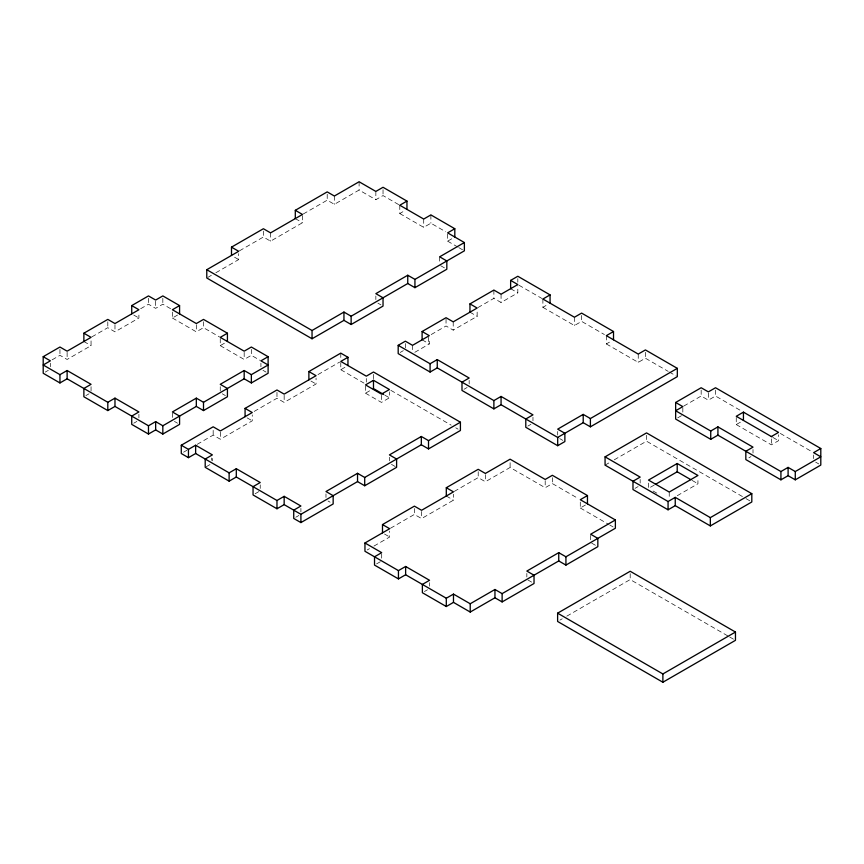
<?xml version="1.0" encoding="UTF-8"?>
<svg xmlns="http://www.w3.org/2000/svg" width="864" height="864" viewBox="0 0 864 864"><rect width="100%" height="100%" fill="white"/><g stroke="black" fill="none" stroke-linecap="round" stroke-linejoin="round"><path stroke-width="0.65" stroke-dasharray="4.32 3.24" d="M239.468 250.83L263.401 237.017L270.572 241.164L302.476 222.739L302.476 215.633M303.275 213.991L327.208 200.178L334.379 204.325L359.1 190.048L375.851 199.724L383.033 195.577L398.984 204.79M52.132 359.824L59.951 355.32L67.122 359.456L91.055 345.643L91.055 338.537M91.854 336.895L107.806 327.683L114.977 331.83L138.91 318.017L138.91 312.098M140.659 308.718L148.478 304.204L155.65 308.351L162.832 304.204L171.763 309.366M207.911 277.344L211.334 275.368M215.892 272.732L238.68 259.578L238.68 253.66M45.252 372.092L48.33 370.31M172.4 312.098L172.4 318.017L177.53 315.058M399.784 205.243L399.784 213.538L404.903 210.578M85.925 395.572L89.003 393.8M172.4 318.017L196.322 331.83L203.504 327.683L219.456 336.895M399.784 213.538L423.706 227.351L430.888 223.204L445.694 231.757M220.255 338.537L220.255 345.643L225.385 342.684M447.628 234.058L447.628 241.164L453.784 237.611M133.78 423.198L136.858 421.427M220.255 345.643L244.177 359.456L251.359 355.32L260.291 360.472M183.557 452.196L186.97 450.23M197.23 444.312L213.17 435.1L220.352 439.247L252.256 420.822L252.256 414.904M254.189 411.415L276.977 398.261L284.159 402.408L316.062 383.983L316.062 378.065M317.995 374.576L339.638 362.081M340.783 362.61L340.783 369.716L345.913 366.757M400.237 352.436L403.315 350.654M431.222 334.541L446.04 325.987L453.211 330.134L477.144 316.321L477.144 311.58M477.932 307.573L493.884 298.361L501.066 302.508L517.817 292.842L517.817 285.736M206.226 466.733L210.33 464.368M414.817 352.307L429.289 343.948L429.289 338.029M365.504 386.089L365.504 393.196L373.486 388.595M542.894 299.03L542.894 307.314L548.014 304.355M365.504 393.196L381.456 402.408L389.426 397.796L389.426 391.878M255.107 493.776L259.2 491.4M464.033 389.275L467.111 387.493M542.894 307.314L574.441 325.534L581.612 321.386L604.4 334.541M295.78 517.255L298.858 515.484M606.344 335.664L606.344 343.948L611.464 340.988M527.839 426.103L530.917 424.332M606.344 343.948L638.248 362.362L645.419 358.225L668.207 371.38M390.474 528.25L414.396 514.436L421.578 518.584L453.481 500.159L453.481 494.24M454.27 491.411L478.202 477.598L485.374 481.745L510.106 467.467L545.195 487.728L552.366 483.581L578.405 498.614M367.2 549.979L369.446 548.672M373.939 546.08L389.675 536.998L389.675 531.079M376.574 563.9L380.668 561.535M683.77 406.069L701.168 396.025L708.35 400.172L715.522 396.025L740.977 410.724M677.7 417.863L682.83 414.904M605.07 465.134L609.671 462.478M614.282 459.81L646.542 441.191L744.876 497.966M424.418 591.527L427.496 589.756M580.284 502.07L580.284 507.989L585.414 505.03M736.258 417.474L736.258 424.57L742.414 421.027M635.029 488.354L638.107 486.583M654.242 485.05L648.497 488.365L648.497 481.259M677.268 495.698L697.939 483.764L697.939 477.846M748.904 457.79L750.956 456.613M736.258 424.57L771.358 444.83L778.529 440.694L778.529 434.765M559.915 620.125L562.216 618.797M566.827 616.14L630.191 579.56L728.525 636.325M447.628 241.164L457.682 246.964M458.795 247.612L464.378 250.83M780.311 433.426L812.7 452.131M518.962 285.217L542.009 298.512M669.352 372.038L676.188 375.98M772.87 437.422L778.529 440.694M815.67 462.132L818.748 463.914M510.635 288.695L517.817 292.842M440.683 265.702L444.787 268.067M469.962 312.174L477.144 316.321M295.304 218.603L302.476 222.739M746.032 498.636L750.654 501.304M692.183 480.438L697.939 483.764M377.903 303.124L380.981 304.906M422.107 339.8L429.289 343.948M653.108 491.022L657.709 493.69M559.742 438.61L562.82 440.381M234.576 257.213L238.68 259.578M390.863 390.344L451.138 425.142M455.771 427.82L458.093 429.16M340.783 369.716L363.982 383.108M384.869 395.172L389.426 397.796M580.284 507.989L608.58 524.329M609.714 524.977L613.116 526.943M310.932 381.024L316.062 383.983M591.678 543.11L595.782 545.486M729.68 636.995L735.458 640.332M262.98 370.31L266.058 372.092M133.78 315.058L138.91 318.017M391.478 464.368L395.582 466.733M446.299 496.022L453.481 500.159M222.307 393.8L225.385 395.572M247.126 417.863L252.256 420.822M527.872 579.949L531.976 582.314M83.873 341.507L91.055 345.643M328.028 501.001L330.08 502.189M384.545 534.038L389.675 536.998M174.452 421.427L177.53 423.198M813.618 455.026L813.618 458.579M771.358 438.912L771.358 444.83M753.008 449.507L753.008 453.06M715.522 390.107L715.522 396.025M708.35 393.066L708.35 400.172M701.168 390.107L701.168 396.025M682.83 407.797L682.83 412.538M669.233 492.048L669.233 497.966M646.542 435.272L646.542 441.191M645.419 352.307L645.419 358.225M640.159 479.477L640.159 483.03M638.248 354.078L638.248 362.362M630.191 573.631L630.191 579.56M590.652 535.421L590.652 540.151M581.612 315.468L581.612 321.386M574.441 317.239L574.441 325.534M557.69 431.503L557.69 435.056M552.366 477.662L552.366 483.581M545.195 480.622L545.195 487.728M532.969 417.226L532.969 420.779M526.846 573.437L526.846 576.99M517.817 278.629L517.817 282.182M510.106 462.737L510.106 467.467M501.066 294.224L501.066 302.508M493.884 290.077L493.884 298.361M485.374 474.638L485.374 481.745M478.202 471.679L478.202 477.598M469.163 380.387L469.163 383.94M453.211 321.851L453.211 330.134M446.04 318.892L446.04 325.987M439.657 256.813L439.657 262.732M430.888 214.909L430.888 223.204M429.548 582.649L429.548 586.202M428.49 337.306L428.49 344.412M423.706 219.056L423.706 227.351M421.578 511.477L421.578 518.584M414.396 508.518L414.396 514.436M412.538 345.33L412.538 351.248M405.356 343.559L405.356 348.289M389.426 457.261L389.426 460.814M383.033 189.659L383.033 195.577M381.694 553.835L381.694 558.576M381.456 395.302L381.456 402.408M375.851 191.43L375.851 199.724M375.851 296.017L375.851 299.57M373.486 374.382L373.486 379.123M366.304 378.529L366.304 382.082M359.1 181.764L359.1 190.048M340.783 353.138L340.783 359.057M334.379 196.031L334.379 204.325M327.208 194.26L327.208 200.178M325.976 493.895L325.976 497.448M300.91 508.378L300.91 511.931M284.159 395.302L284.159 402.408M276.977 392.342L276.977 398.261M270.572 232.87L270.572 241.164M263.401 231.098L263.401 237.017M260.928 363.204L260.928 366.757M260.226 484.888L260.226 488.441M251.359 349.391L251.359 355.32M244.177 352.35L244.177 359.456M220.352 432.14L220.352 439.247M220.255 386.694L220.255 391.424M213.17 430.358L213.17 435.1M212.382 458.449L212.382 460.814M211.583 457.985L211.583 460.361M203.504 321.764L203.504 327.683M196.322 324.724L196.322 331.83M172.4 413.132L172.4 417.874M162.832 298.285L162.832 304.204M155.65 301.244L155.65 308.351M148.478 298.285L148.478 304.204M138.91 414.32L138.91 417.874M114.977 324.724L114.977 331.83M107.806 321.764L107.806 327.683M91.055 386.694L91.055 391.424M67.122 352.35L67.122 359.456M59.951 349.391L59.951 355.32M50.382 363.204L50.382 366.757"/><path stroke-width="1.3" d="M231.498 255.431L231.498 247.147L263.401 228.733L270.572 232.87L302.476 214.456L295.304 210.308L295.304 218.603M295.304 210.308L327.208 191.894L334.379 196.031L359.1 181.764L375.851 191.43L383.033 187.283L406.955 201.096L406.955 209.39M227.426 341.507L227.426 333.212L220.255 337.36L244.177 351.173L251.359 347.026L268.11 356.692L268.11 373.27L251.359 382.946L244.177 378.799L203.504 402.278L196.322 398.142L172.4 411.955L179.582 416.092L179.582 424.386L162.832 434.052L155.65 429.905L148.478 434.052L131.728 424.386L131.728 416.092L138.91 411.955L114.977 398.142L107.806 402.278L67.122 378.799L59.951 382.946L43.2 373.27L43.2 356.692L59.951 347.026L67.122 351.173L91.055 337.36L83.873 333.212L83.873 341.507M83.873 333.212L107.806 319.399L114.977 323.546L138.91 309.733L131.728 305.586L131.728 313.87M131.728 305.586L148.478 295.92L155.65 300.056L162.832 295.92L179.582 305.586L179.582 313.87M454.81 237.017L454.81 228.733L447.628 232.87L464.378 242.546L464.378 250.83L414.936 279.374L407.754 275.238L375.851 293.652L383.033 297.799L383.033 306.083L351.13 324.508L343.948 320.36L312.044 338.774L206.777 277.992L206.777 269.708L238.68 251.294L231.498 247.147M43.2 356.692L50.382 360.839L43.2 364.986L59.951 374.652L67.122 370.516L91.055 384.329L83.873 388.465L83.873 396.76L107.806 410.573L114.977 406.426L148.478 425.768L155.65 421.621L162.832 425.768L196.322 406.426L203.504 410.573L227.426 396.76L227.426 388.465L220.255 384.329L244.177 370.516L251.359 374.652L268.11 364.986L260.928 360.839L268.11 356.692M179.582 305.586L172.4 309.733L196.322 323.546L203.504 319.399L227.426 333.212M406.955 201.096L399.784 205.243L423.706 219.056L430.888 214.909L454.81 228.733M206.777 269.708L312.044 330.491L343.948 312.066L351.13 316.213L407.754 283.522L414.936 287.669L446.828 269.244L446.828 260.96L439.657 256.813L464.378 242.546M181.278 445.23L188.449 449.366L195.631 445.23L212.382 454.896L205.2 459.043L205.2 467.327L229.122 481.14L236.304 477.004L276.977 500.483L284.159 496.336L300.91 506.012L293.728 510.149L293.728 518.443L300.91 522.58L333.158 503.96L333.158 495.677L325.976 491.53L357.534 473.31L364.705 477.457L421.33 444.766L428.512 448.913L460.415 430.488L460.415 422.204L428.512 440.618L421.33 436.482L389.426 454.896L396.608 459.043L396.608 467.327L364.705 485.752L357.534 481.604L300.91 514.296L284.159 504.63L276.977 508.766L253.055 494.953L253.055 486.67L260.226 482.522L236.304 468.709L229.122 472.856L195.631 453.514L188.449 457.661L181.278 453.514L181.278 445.23L213.17 426.805L220.352 430.952L252.256 412.538L245.074 408.391L245.074 416.675M245.074 408.391L276.977 389.977L284.159 394.114L316.062 375.7L308.88 371.552L308.88 379.847M308.88 371.552L340.783 353.138L347.954 357.286L347.954 365.569M347.954 357.286L340.783 361.422L366.304 376.164L373.486 372.017L460.415 422.204M398.185 345.33L430.088 363.744L437.26 359.608L469.163 378.022L461.992 382.169L461.992 390.452L493.884 408.877L501.066 404.73L557.69 437.422L583.211 422.69L590.393 426.827L677.322 376.639L677.322 368.356L590.393 418.543L583.211 414.396L557.69 429.138L564.872 433.274L564.872 441.569L557.69 445.705L525.787 427.291L525.787 419.008L532.969 414.86L501.066 396.436L493.884 400.583L437.26 367.891L430.088 372.038L398.185 353.614L398.185 345.33L405.356 341.183L412.538 345.33L429.289 335.664L422.107 331.517L422.107 339.8M422.107 331.517L446.04 317.704L453.211 321.851L477.144 308.038L469.962 303.89L469.962 312.174M469.962 303.89L493.884 290.077L501.066 294.224L517.817 284.548L510.635 280.4L510.635 288.695M510.635 280.4L517.817 276.264L550.066 294.883L550.066 303.167M373.486 380.3L365.504 384.912L381.456 394.114L389.426 389.513L373.486 380.3L373.486 388.595L383.735 394.513M550.066 294.883L542.894 299.03L574.441 317.239L581.612 313.103L613.516 331.517L613.516 339.8M613.516 331.517L606.344 335.664L638.248 354.078L645.419 349.931L677.322 368.356M382.493 532.85L382.493 524.567L414.396 506.142L421.578 510.289L453.481 491.875L446.299 487.728L446.299 496.022M446.299 487.728L478.202 469.314L485.374 473.45L510.106 459.184L545.195 479.444L552.366 475.297L587.466 495.558L587.466 503.842M587.466 495.558L580.284 499.705L615.373 519.966L615.373 528.25L565.931 556.794L558.749 552.658L526.846 571.072L534.028 575.219L534.028 583.502L502.124 601.927L494.953 597.78L470.221 612.047L453.481 602.381L446.299 606.528L422.377 592.715L422.377 584.42L429.548 580.284L405.626 566.471L398.444 570.607L364.954 551.275L364.954 542.981L389.675 528.714L382.493 524.567M675.648 402.473L701.168 387.742L708.35 391.878L715.522 387.742L820.8 448.513L820.8 465.091L795.28 479.833L788.098 475.686L780.926 479.833L745.826 459.572L745.826 451.278L753.008 447.131L717.919 426.881L710.737 431.017L675.648 410.756L682.83 406.62L675.648 402.473L675.648 419.051L710.737 439.312L717.919 435.164L780.926 471.539L788.098 467.392L795.28 471.539L820.8 456.808L813.618 452.66L820.8 448.513M605.07 456.851L646.542 432.907L751.81 493.679L751.81 501.973L710.338 525.917L675.248 505.656L668.066 509.803L632.977 489.542L632.977 481.248L640.159 477.101L605.07 456.851L605.07 465.134L668.066 501.509L675.248 497.362L710.338 517.622L751.81 493.679M364.954 542.981L381.694 552.658L374.522 556.794L374.522 565.088L398.444 578.902L405.626 574.754L446.299 598.234L453.481 594.097L470.221 603.763L494.953 589.486L502.124 593.633L558.749 560.941L565.931 565.088L597.834 546.664L597.834 538.38L590.652 534.233L615.373 519.966M771.358 436.547L778.529 432.4L743.44 412.139L736.258 416.286L771.736 436.774M677.203 463.504L648.497 480.082L669.233 492.048L697.939 475.47L677.203 463.504L677.203 471.787L655.387 484.391M557.615 613.17L630.191 571.266L735.458 632.048L735.458 640.332L662.882 682.236L557.615 621.454L557.615 613.17L662.882 673.952L735.458 632.048M677.203 471.787L691.027 479.768M795.28 471.539L795.28 479.833M788.098 467.392L788.098 475.686M780.926 471.539L780.926 479.833M743.44 412.139L743.44 420.433M717.919 426.881L717.919 435.164M710.737 431.017L710.737 439.312M710.338 517.622L710.338 525.917M675.248 497.362L675.248 505.656M668.066 501.509L668.066 509.803M662.882 673.952L662.882 682.236M590.393 418.543L590.393 426.827M583.211 414.396L583.211 422.69M565.931 556.794L565.931 565.088M558.749 552.658L558.749 560.941M557.69 437.422L557.69 445.705M502.124 593.633L502.124 601.927M501.066 396.436L501.066 404.73M494.953 589.486L494.953 597.78M493.884 400.583L493.884 408.877M470.221 603.763L470.221 612.047M453.481 594.097L453.481 602.381M446.299 598.234L446.299 606.528M437.26 359.608L437.26 367.891M430.088 363.744L430.088 372.038M428.512 440.618L428.512 448.913M421.33 436.482L421.33 444.766M414.936 279.374L414.936 287.669M407.754 275.238L407.754 283.522M405.626 566.471L405.626 574.754M398.444 570.607L398.444 578.902M364.705 477.457L364.705 485.752M357.534 473.31L357.534 481.604M351.13 316.213L351.13 324.508M343.948 312.066L343.948 320.36M312.044 330.491L312.044 338.774M300.91 514.296L300.91 522.58M284.159 496.336L284.159 504.63M276.977 500.483L276.977 508.766M251.359 374.652L251.359 382.946M244.177 370.516L244.177 378.799M236.304 468.709L236.304 477.004M229.122 472.856L229.122 481.14M203.504 402.278L203.504 410.573M196.322 398.142L196.322 406.426M195.631 445.23L195.631 453.514M188.449 449.366L188.449 457.661M162.832 425.768L162.832 434.052M155.65 421.621L155.65 429.905M148.478 425.768L148.478 434.052M114.977 398.142L114.977 406.426M107.806 402.278L107.806 410.573M67.122 370.516L67.122 378.799M59.951 374.652L59.951 382.946"/></g></svg>
